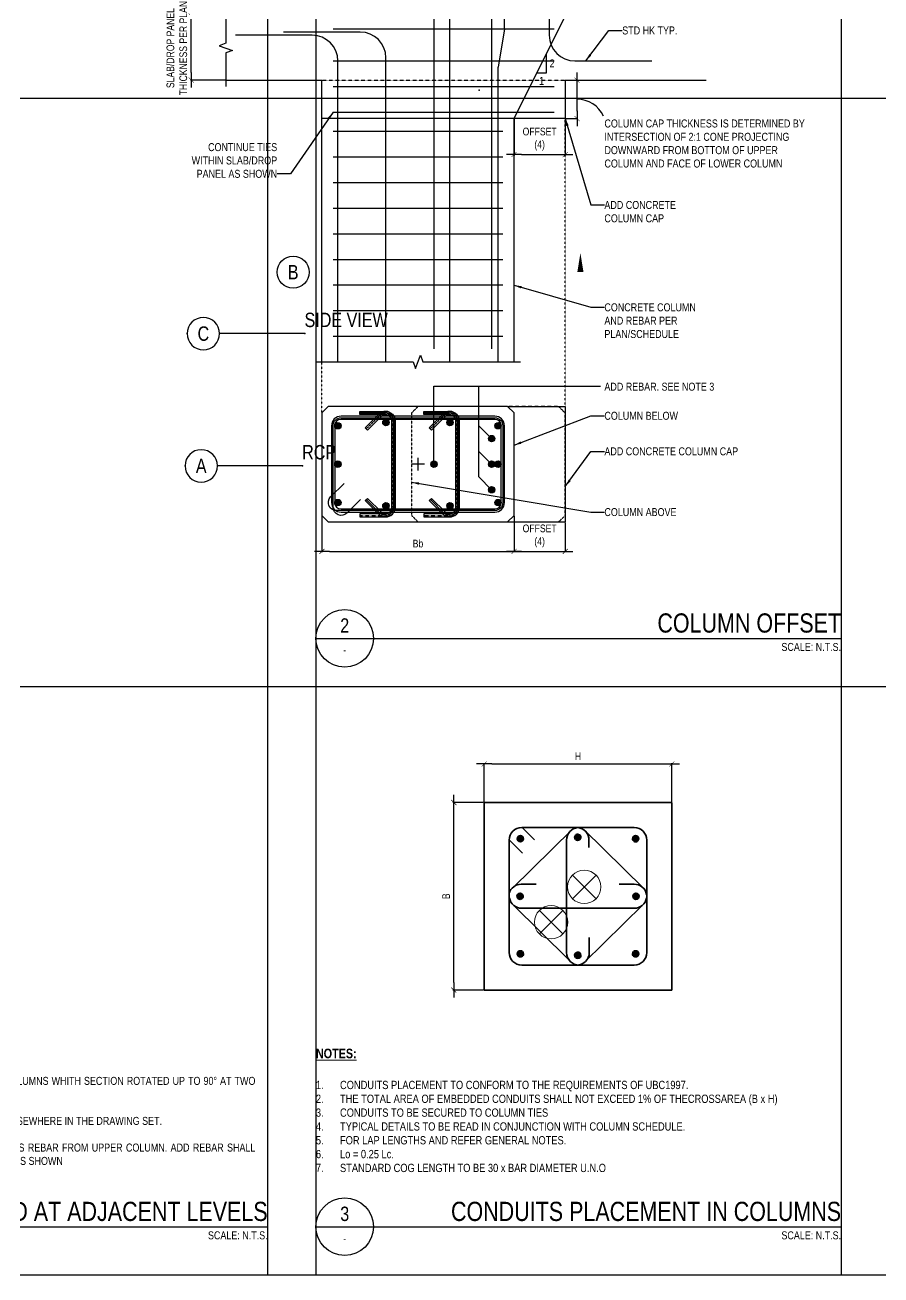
# Model space of a CAD drawing. Header units: millimetres. Extents: x 2250 to 89875, y -16050 to 57150.
# Drawn here: x 28858 to 55466, y -16050 to 22827 of the extents above; entities that cross this region are included whole.
import ezdxf
from ezdxf.enums import TextEntityAlignment as Align

# ---------------------------------------------------------------- set-up
doc = ezdxf.new("R2010")
doc.units = ezdxf.units.MM
doc.linetypes.add('DOT2', pattern=[0.125, 0, -0.125])
doc.linetypes.add('HIDDEN2', pattern=[0.1875, 0.125, -0.0625])
for name, color, linetype, lineweight in [('Detail Items', 7, 'Continuous', 9), ('G-ANNO-TTLB-MEDM', 33, 'Continuous', 20), ('Text Notes', 7, 'Continuous', 9), ('Thin Lines', 7, 'Continuous', 9)]:
    doc.layers.add(name, color=color, linetype=linetype, lineweight=lineweight)
doc.layers.add('Lines', color=7, linetype='Continuous', lineweight=9, true_color=0x00a600)
doc.layers.add('NPLT-JLA', color=193, linetype='Continuous', plot=False)
for name, color, linetype in [('S-D-MEDM2', 3, 'Continuous'), ('S-G-DIMS', 1, 'Continuous'), ('S-G-DOTS', 2, 'DOT2'), ('S-G-HDN2', 1, 'HIDDEN2'), ('S-G-LEDR', 2, 'Continuous'), ('S-G-MEDM', 3, 'Continuous'), ('S-G-REFR', 3, 'Continuous'), ('S-G-TEXT', 3, 'Continuous'), ('S-G-THIN', 1, 'Continuous'), ('S-G-TITL', 7, 'Continuous'), ('S-G-TITLREF', 4, 'Continuous'), ('S-P-C-RBAR-T', 6, 'Continuous')]:
    doc.layers.add(name, color=color, linetype=linetype)
doc.styles.add('ARIAL', font='arial.ttf', dxfattribs={"width": 0.8})
doc.styles.add('ISOCP2', font='isocp2__.ttf', dxfattribs={"width": 0.8, "height": 221.904762})
doc.styles.add('Verdana_B', font='verdanab.ttf', dxfattribs={"width": 0.8, "height": 125})
doc.dimstyles.new('ARIALDIMS', dxfattribs={"dimscale": 12, "dimtxt": 20, "dimasz": 19.5, "dimexe": 2.25, "dimexo": 1.75, "dimgap": 10, "dimtad": 1, "dimzin": 3, "dimdsep": 46, "dimtxsty": 'ARIAL', "dimblk1": 'nyatick', "dimblk2": 'nyatick', "dimsah": 1, "dimcen": 2.25, "dimclrd": 1, "dimclre": 1, "dimclrt": 2, "dimadec": 0, "dimazin": 0, "dimtfac": 1, "dimtmove": 0, "dimatfit": 3, "dimfxl": 1, "dimfrac": 2, "dimtolj": 1, "dimtzin": 0, "dimarcsym": 0})

# ---------------------------------------------------------------- blocks, each defined once
blk = doc.blocks.new('nyatick')
at = {"layer": 'S-G-DIMS'}
blk.add_line((-1.01, 0), (1, 0), dxfattribs=at)
at = {"layer": 'S-G-DIMS', "const_width": 0.08}
blk.add_lwpolyline([(0.34, 0.34), (-0.34, -0.34)], dxfattribs=at)
blk = doc.blocks.new('*D700')
at = {"layer": 'Defpoints', "color": 0, "transparency": 16777216}
for p in [(34025, 23104), (35100, 23104), (35100, 21113)]:
    blk.add_point(p, dxfattribs=at)
at = {"layer": 'S-G-DIMS', "color": 1, "lineweight": -2, "transparency": 16777216}
for p, q in [((35079, 23104), (33998, 23104)), ((34025, 21347), (34025, 22870)), ((35079, 21113), (33998, 21113))]:
    blk.add_line(p, q, dxfattribs=at)
at = {"layer": 'S-G-DIMS', "color": 1, "lineweight": -2, "transparency": 16777216, "xscale": 234, "yscale": 234, "zscale": 234}
for p, rotation in [((34025, 23104), 90), ((34025, 21113), 270)]:
    blk.add_blockref('nyatick', p, dxfattribs=dict(at, rotation=rotation))
at = {"layer": 'S-G-DIMS', "color": 2, "transparency": 16777216, "insert": (33578, 22108), "char_height": 240, "attachment_point": 5, "rotation": 90, "style": 'ARIAL'}
blk.add_mtext('\\A1;SLAB/DROP PANEL\\PTHICKNESS PER PLAN', dxfattribs=at)
blk = doc.blocks.new('*U657')
at = {"layer": 'NPLT-JLA'}
blk.add_point((0, 0), dxfattribs=at)
at = {"layer": 'S-G-REFR'}
blk.add_lwpolyline([(10, 0, 0, 0, 0), (179.4, 0, 3.84, 0, 0), (179.4, 12, 0, 0, 0)], format="xyseb", dxfattribs=at)
blk.add_circle((0, 0), 10, dxfattribs=at)
blk = doc.blocks.new('*D701')
at = {"layer": 'Defpoints', "color": 0, "transparency": 16777216}
for p in [(45652, 21113), (46017, 21113), (45652, 19918)]:
    blk.add_point(p, dxfattribs=at)
at = {"layer": 'S-G-DIMS', "color": 1, "lineweight": -2, "transparency": 16777216}
for p, q in [((45673, 21113), (46044, 21113)), ((46017, 20152), (46017, 20879)), ((45673, 19918), (46044, 19918))]:
    blk.add_line(p, q, dxfattribs=at)
at = {"layer": 'S-G-DIMS', "color": 1, "lineweight": -2, "transparency": 16777216, "xscale": 234, "yscale": 234, "zscale": 234}
for p, rotation in [((46017, 21113), 90), ((46017, 19918), 270)]:
    blk.add_blockref('nyatick', p, dxfattribs=dict(at, rotation=rotation))
blk = doc.blocks.new('*U658')
at = {"layer": 'NPLT-JLA'}
for p in [(0, 0), (1.527, 0)]:
    blk.add_point(p, dxfattribs=at)
at = {"layer": 'S-G-TITLREF'}
blk.add_line((0, 0), (1.105, 0), dxfattribs=at)
blk.add_circle((1.316, 0), 0.211, dxfattribs=at)
at = {"layer": 'S-G-TITLREF', "style": 'ARIAL', "width": 0.8, "flags": 8}
blk.add_attdef('TITLE1', (0.002, 0.085), '', height=0.188, dxfattribs=at)
blk.add_attdef('NO', text='', height=0.188, dxfattribs=at).set_placement((1.316, 0), align=Align.MIDDLE_CENTER)
blk = doc.blocks.new('*U659')
at = {"layer": 'NPLT-JLA'}
for p in [(0, 0), (1.529, 0)]:
    blk.add_point(p, dxfattribs=at)
at = {"layer": 'S-G-TITLREF'}
blk.add_line((0, 0), (1.108, 0), dxfattribs=at)
blk.add_circle((1.319, 0), 0.211, dxfattribs=at)
at = {"layer": 'S-G-TITLREF', "style": 'ARIAL', "width": 0.8, "flags": 8}
blk.add_attdef('TITLE1', (0.002, 0.085), '', height=0.188, dxfattribs=at)
blk.add_attdef('NO', text='', height=0.188, dxfattribs=at).set_placement((1.319, 0), align=Align.MIDDLE_CENTER)
blk = doc.blocks.new('*D691')
at = {"layer": 'Defpoints', "color": 0, "transparency": 16777216}
for p in [(38087, 7575), (44059, 7575), (44059, 6455)]:
    blk.add_point(p, dxfattribs=at)
at = {"layer": 'S-G-DIMS', "color": 1, "lineweight": -2, "transparency": 16777216}
for p, q in [((38087, 7554), (38087, 6428)), ((44059, 7554), (44059, 6428)), ((38321, 6455), (43825, 6455))]:
    blk.add_line(p, q, dxfattribs=at)
at = {"layer": 'S-G-DIMS', "color": 1, "lineweight": -2, "transparency": 16777216, "xscale": 234, "yscale": 234, "zscale": 234, "rotation": 180}
blk.add_blockref('nyatick', (38087, 6455), dxfattribs=at)
at = {"layer": 'S-G-DIMS', "color": 1, "lineweight": -2, "transparency": 16777216, "xscale": 234, "yscale": 234, "zscale": 234}
blk.add_blockref('nyatick', (44059, 6455), dxfattribs=at)
at = {"layer": 'S-G-DIMS', "color": 2, "transparency": 16777216, "insert": (41073, 6697), "char_height": 240, "width": 154.51, "attachment_point": 5, "style": 'ARIAL'}
blk.add_mtext('\\A1;Bb', dxfattribs=at)
blk = doc.blocks.new('*D692')
at = {"layer": 'Defpoints', "color": 0, "transparency": 16777216}
for p in [(44059, 7575), (45652, 7376), (45652, 6455)]:
    blk.add_point(p, dxfattribs=at)
at = {"layer": 'S-G-DIMS', "color": 1, "lineweight": -2, "transparency": 16777216}
for p, q in [((44059, 7554), (44059, 6428)), ((45652, 7355), (45652, 6428)), ((44293, 6455), (45418, 6455))]:
    blk.add_line(p, q, dxfattribs=at)
at = {"layer": 'S-G-DIMS', "color": 1, "lineweight": -2, "transparency": 16777216, "xscale": 234, "yscale": 234, "zscale": 234, "rotation": 180}
blk.add_blockref('nyatick', (44059, 6455), dxfattribs=at)
at = {"layer": 'S-G-DIMS', "color": 1, "lineweight": -2, "transparency": 16777216, "xscale": 234, "yscale": 234, "zscale": 234}
blk.add_blockref('nyatick', (45652, 6455), dxfattribs=at)
at = {"layer": 'S-G-DIMS', "color": 2, "transparency": 16777216, "insert": (44855, 6935), "char_height": 240, "width": 189.39, "attachment_point": 5, "style": 'ARIAL'}
blk.add_mtext('\\A1;OFFSET\\P(4)', dxfattribs=at)
blk = doc.blocks.new('*D694')
at = {"layer": 'Defpoints', "color": 0, "transparency": 16777216}
for p in [(44059, 19918), (45652, 19918), (45652, 18799)]:
    blk.add_point(p, dxfattribs=at)
at = {"layer": 'S-G-DIMS', "color": 1, "lineweight": -2, "transparency": 16777216}
for p, q in [((44059, 19897), (44059, 18772)), ((45652, 19897), (45652, 18772)), ((44293, 18799), (45418, 18799))]:
    blk.add_line(p, q, dxfattribs=at)
at = {"layer": 'S-G-DIMS', "color": 1, "lineweight": -2, "transparency": 16777216, "xscale": 234, "yscale": 234, "zscale": 234, "rotation": 180}
blk.add_blockref('nyatick', (44059, 18799), dxfattribs=at)
at = {"layer": 'S-G-DIMS', "color": 1, "lineweight": -2, "transparency": 16777216, "xscale": 234, "yscale": 234, "zscale": 234}
blk.add_blockref('nyatick', (45652, 18799), dxfattribs=at)
at = {"layer": 'S-G-DIMS', "color": 2, "transparency": 16777216, "insert": (44855, 19278), "char_height": 240, "width": 189.39, "attachment_point": 5, "style": 'ARIAL'}
blk.add_mtext('\\A1;OFFSET\\P(4)', dxfattribs=at)
blk = doc.blocks.new('*D695')
at = {"layer": 'Defpoints', "color": 0, "transparency": 16777216}
for p in [(48964, -156), (43131, -1355), (48964, -1355)]:
    blk.add_point(p, dxfattribs=at)
at = {"layer": 'G-ANNO-TTLB-MEDM', "color": 1, "lineweight": -2, "transparency": 16777216}
for p, q in [((43131, -1334), (43131, -129)), ((43365, -156), (48730, -156)), ((48964, -1334), (48964, -129))]:
    blk.add_line(p, q, dxfattribs=at)
at = {"layer": 'G-ANNO-TTLB-MEDM', "color": 1, "lineweight": -2, "transparency": 16777216, "xscale": 234, "yscale": 234, "zscale": 234, "rotation": 180}
blk.add_blockref('nyatick', (43131, -156), dxfattribs=at)
at = {"layer": 'G-ANNO-TTLB-MEDM', "color": 1, "lineweight": -2, "transparency": 16777216, "xscale": 234, "yscale": 234, "zscale": 234}
blk.add_blockref('nyatick', (48964, -156), dxfattribs=at)
at = {"layer": 'G-ANNO-TTLB-MEDM', "color": 2, "transparency": 16777216, "insert": (46047, 84), "char_height": 240, "width": 11.51, "attachment_point": 5, "style": 'ARIAL'}
blk.add_mtext('\\A1;H', dxfattribs=at)
blk = doc.blocks.new('*D696')
at = {"layer": 'Defpoints', "color": 0, "transparency": 16777216}
for p in [(42187, -1355), (43131, -1355), (43131, -7188)]:
    blk.add_point(p, dxfattribs=at)
at = {"layer": 'G-ANNO-TTLB-MEDM', "color": 1, "lineweight": -2, "transparency": 16777216}
for p, q in [((43110, -1355), (42160, -1355)), ((42187, -6954), (42187, -1589)), ((43110, -7188), (42160, -7188))]:
    blk.add_line(p, q, dxfattribs=at)
at = {"layer": 'G-ANNO-TTLB-MEDM', "color": 1, "lineweight": -2, "transparency": 16777216, "xscale": 234, "yscale": 234, "zscale": 234}
for p, rotation in [((42187, -1355), 90), ((42187, -7188), 270)]:
    blk.add_blockref('nyatick', p, dxfattribs=dict(at, rotation=rotation))
at = {"layer": 'G-ANNO-TTLB-MEDM', "color": 2, "transparency": 16777216, "insert": (41947, -4271), "char_height": 240, "width": 10.57, "attachment_point": 5, "rotation": 90, "style": 'ARIAL'}
blk.add_mtext('\\A1;B', dxfattribs=at)

msp = doc.modelspace()

# ---------------------------------------------------------------- hatches: boundary and pattern name
at = {"layer": 'Detail Items'}
for points in [[(44256.448, -2567.055), (44279.132, -2564.068), (44300.271, -2555.312), (44318.423, -2541.384), (44332.352, -2523.231), (44341.108, -2502.093), (44344.094, -2479.408), (44341.108, -2456.724), (44332.352, -2435.585), (44318.423, -2417.433), (44300.271, -2403.504), (44279.132, -2394.748), (44256.448, -2391.762), (44233.763, -2394.748), (44212.624, -2403.504), (44194.472, -2417.433), (44180.543, -2435.585), (44171.788, -2456.724), (44168.801, -2479.408), (44171.788, -2502.093), (44180.543, -2523.231), (44194.472, -2541.384), (44212.624, -2555.312), (44233.763, -2564.068)], [(46039.886, -2524.635), (46062.57, -2521.649), (46083.709, -2512.893), (46101.861, -2498.964), (46115.79, -2480.812), (46124.546, -2459.673), (46127.532, -2436.989), (46124.546, -2414.304), (46115.79, -2393.165), (46101.861, -2375.013), (46083.709, -2361.084), (46062.57, -2352.329), (46039.886, -2349.342), (46017.201, -2352.329), (45996.062, -2361.084), (45977.91, -2375.013), (45963.982, -2393.165), (45955.226, -2414.304), (45952.239, -2436.989), (45955.226, -2459.673), (45963.982, -2480.812), (45977.91, -2498.964), (45996.062, -2512.893), (46017.201, -2521.649)], [(47838.322, -2567.055), (47861.006, -2564.068), (47882.145, -2555.312), (47900.297, -2541.384), (47914.226, -2523.231), (47922.982, -2502.093), (47925.968, -2479.408), (47922.982, -2456.724), (47914.226, -2435.585), (47900.297, -2417.433), (47882.145, -2403.504), (47861.006, -2394.748), (47838.322, -2391.762), (47815.637, -2394.748), (47794.498, -2403.504), (47776.346, -2417.433), (47762.417, -2435.585), (47753.662, -2456.724), (47750.675, -2479.408), (47753.662, -2502.093), (47762.417, -2523.231), (47776.346, -2541.384), (47794.498, -2555.312), (47815.637, -2564.068)], [(44246.451, -4357.992), (44269.136, -4355.005), (44290.274, -4346.249), (44308.426, -4332.321), (44322.355, -4314.168), (44331.111, -4293.03), (44334.098, -4270.345), (44331.111, -4247.661), (44322.355, -4226.522), (44308.426, -4208.37), (44290.274, -4194.441), (44269.136, -4185.685), (44246.451, -4182.699), (44223.766, -4185.685), (44202.628, -4194.441), (44184.476, -4208.37), (44170.547, -4226.522), (44161.791, -4247.661), (44158.804, -4270.345), (44161.791, -4293.03), (44170.547, -4314.168), (44184.476, -4332.321), (44202.628, -4346.249), (44223.766, -4355.005)], [(47848.318, -4357.992), (47871.003, -4355.005), (47892.142, -4346.249), (47910.294, -4332.321), (47924.222, -4314.168), (47932.978, -4293.03), (47935.965, -4270.345), (47932.978, -4247.661), (47924.222, -4226.522), (47910.294, -4208.37), (47892.142, -4194.441), (47871.003, -4185.685), (47848.318, -4182.699), (47825.634, -4185.685), (47804.495, -4194.441), (47786.343, -4208.37), (47772.414, -4226.522), (47763.658, -4247.661), (47760.672, -4270.345), (47763.658, -4293.03), (47772.414, -4314.168), (47786.343, -4332.321), (47804.495, -4346.249), (47825.634, -4355.005)], [(44256.448, -6148.929), (44279.132, -6145.942), (44300.271, -6137.186), (44318.423, -6123.258), (44332.352, -6105.105), (44341.108, -6083.967), (44344.094, -6061.282), (44341.108, -6038.598), (44332.352, -6017.459), (44318.423, -5999.307), (44300.271, -5985.378), (44279.132, -5976.622), (44256.448, -5973.636), (44233.763, -5976.622), (44212.624, -5985.378), (44194.472, -5999.307), (44180.543, -6017.459), (44171.788, -6038.598), (44168.801, -6061.282), (44171.788, -6083.967), (44180.543, -6105.105), (44194.472, -6123.258), (44212.624, -6137.186), (44233.763, -6145.942)], [(46039.886, -6191.26), (46062.57, -6188.273), (46083.709, -6179.517), (46101.861, -6165.589), (46115.79, -6147.436), (46124.546, -6126.298), (46127.532, -6103.613), (46124.546, -6080.929), (46115.79, -6059.79), (46101.861, -6041.638), (46083.709, -6027.709), (46062.57, -6018.953), (46039.886, -6015.967), (46017.201, -6018.953), (45996.062, -6027.709), (45977.91, -6041.638), (45963.982, -6059.79), (45955.226, -6080.929), (45952.239, -6103.613), (45955.226, -6126.298), (45963.982, -6147.436), (45977.91, -6165.589), (45996.062, -6179.517), (46017.201, -6188.273)], [(47838.322, -6148.929), (47861.006, -6145.942), (47882.145, -6137.186), (47900.297, -6123.258), (47914.226, -6105.105), (47922.982, -6083.967), (47925.968, -6061.282), (47922.982, -6038.598), (47914.226, -6017.459), (47900.297, -5999.307), (47882.145, -5985.378), (47861.006, -5976.622), (47838.322, -5973.636), (47815.637, -5976.622), (47794.498, -5985.378), (47776.346, -5999.307), (47762.417, -6017.459), (47753.662, -6038.598), (47750.675, -6061.282), (47753.662, -6083.967), (47762.417, -6105.105), (47776.346, -6123.258), (47794.498, -6137.186), (47815.637, -6145.942)]]:
    msp.add_hatch(color=3, dxfattribs=at).paths.add_polyline_path(points)
at = {"layer": 'S-G-THIN'}
h = msp.add_hatch(color=256, dxfattribs=at)
h.dxf.hatch_style = 1
edge = h.paths.add_edge_path()
edge.add_arc((40077.377, 10461.848), 99.543, 0, 360)
h = msp.add_hatch(color=256, dxfattribs=at)
h.dxf.hatch_style = 1
edge = h.paths.add_edge_path()
edge.add_arc((42068.231, 10461.848), 99.543, 0, 360)
h = msp.add_hatch(color=256, dxfattribs=at)
h.dxf.hatch_style = 1
edge = h.paths.add_edge_path()
edge.add_arc((38584.237, 10362.306), 99.543, 0, 360)
h = msp.add_hatch(color=256, dxfattribs=at)
h.dxf.hatch_style = 1
edge = h.paths.add_edge_path()
edge.add_arc((43561.371, 10362.306), 99.543, 0, 360)
h = msp.add_hatch(color=256, dxfattribs=at)
h.dxf.hatch_style = 1
edge = h.paths.add_edge_path()
edge.add_arc((43362.286, 9964.135), 99.543, 0, 360, ccw=False)
h = msp.add_hatch(color=256, dxfattribs=at)
h.dxf.hatch_style = 1
edge = h.paths.add_edge_path()
edge.add_arc((38584.237, 9167.794), 99.543, 0, 360)
h = msp.add_hatch(color=256, dxfattribs=at)
h.dxf.hatch_style = 1
edge = h.paths.add_edge_path()
edge.add_arc((41570.517, 9167.794), 99.543, 0, 360)
h = msp.add_hatch(color=256, dxfattribs=at)
h.dxf.hatch_style = 1
edge = h.paths.add_edge_path()
edge.add_arc((43362.286, 9167.794), 99.543, 0, 360)
h = msp.add_hatch(color=256, dxfattribs=at)
h.dxf.hatch_style = 1
edge = h.paths.add_edge_path()
edge.add_arc((43561.371, 9167.794), 99.543, 0, 360)
h = msp.add_hatch(color=256, dxfattribs=at)
h.dxf.hatch_style = 1
edge = h.paths.add_edge_path()
edge.add_arc((43362.286, 8371.452), 99.543, 0, 360)
h = msp.add_hatch(color=256, dxfattribs=at)
h.dxf.hatch_style = 1
edge = h.paths.add_edge_path()
edge.add_arc((38584.237, 7973.281), 99.543, 0, 360)
h = msp.add_hatch(color=256, dxfattribs=at)
h.dxf.hatch_style = 1
edge = h.paths.add_edge_path()
edge.add_arc((40077.377, 7873.739), 99.543, 0, 360)
h = msp.add_hatch(color=256, dxfattribs=at)
h.dxf.hatch_style = 1
edge = h.paths.add_edge_path()
edge.add_arc((42068.231, 7873.739), 99.543, 0, 360)
h = msp.add_hatch(color=256, dxfattribs=at)
h.dxf.hatch_style = 1
edge = h.paths.add_edge_path()
edge.add_arc((43561.371, 7973.281), 99.543, 0, 360)

# ---------------------------------------------------------------- linework, layer by layer
at = {"layer": 'Lines', "color": 3, "lineweight": 35}
for p, q in [((48963.507, -1354.982), (43130.96, -1354.982)), ((43130.96, -1354.982), (43130.96, -7187.529)), ((48963.507, -7187.529), (48963.507, -1354.982)), ((45863.257, -2199.277), (44002.768, -4030.925)), ((44297.469, -2132.655), (47797.083, -2132.655)), ((44315.896, -2132.655), (44695.765, -2512.525)), ((46231.21, -2199.277), (48091.699, -4030.925)), ((43908.633, -6021.02), (43908.633, -2521.59)), ((44326.183, -2931.842), (43908.698, -2514.357)), ((45692.071, -2521.371), (45692.071, -6021.118)), ((46387.398, -2521.393), (46387.398, -2749.899)), ((48185.834, -2521.422), (48185.834, -6021.118)), ((44751.214, -3895.752), (44282.472, -3895.752)), ((47328.255, -3895.752), (47797.067, -3895.752)), ((45761.936, -6243.395), (44016.954, -4525.464)), ((44297.518, -4645.032), (47796.998, -4645.032)), ((46242.061, -6332.463), (48077.51, -4525.467)), ((46398.095, -5552.037), (46398.095, -6020.95)), ((47796.998, -6409.856), (44297.624, -6409.856)), ((43130.96, -7187.529), (48963.507, -7187.529))]:
    msp.add_line(p, q, dxfattribs=at)
at = {"layer": 'Lines', "color": 3}
for p, q in [((46608.529, -4345.438), (45875.332, -3612.24)), ((45875.332, -4345.438), (46608.529, -3612.241)), ((44845.805, -5443.974), (45579.002, -4710.777)), ((45579.002, -5443.975), (44845.805, -4710.777))]:
    msp.add_line(p, q, dxfattribs=at)
for centre in [(46241.931, -3978.839), (45212.403, -5077.376)]:
    msp.add_circle(centre, 518.449, dxfattribs=at)
at = {"layer": 'Lines', "color": 3, "lineweight": 35}
for centre, radius, start, end in [((44297.469, -2521.492), 388.836, 90, 180.014447), ((46080.908, -2521.492), 388.836, 96.0783107, 179.9823061), ((45998.562, -2521.492), 388.836, 0.014447, 83.9217065), ((47796.998, -2521.492), 388.836, 0.0102156, 89.9874886), ((44256.296, -2480.319), 97.209, 0.0000009, 180.0000009), ((44256.296, -2480.319), 97.209, 180.0000009, 0.0000009), ((46039.735, -2437.899), 97.209, 178.1608798, 358.1608798), ((46039.735, -2437.899), 97.209, 358.1608798, 178.1608798), ((47838.17, -2480.319), 97.209, 359.9999991, 179.9999991), ((47838.17, -2480.319), 97.209, 179.9999991, 359.9999991), ((44282.472, -4284.588), 388.836, 90.0000014, 164.0348088), ((44246.3, -4271.256), 97.209, 359.9999991, 179.9999991), ((44246.3, -4271.256), 97.209, 179.9999991, 359.9999991), ((47848.167, -4271.256), 97.209, 0, 180), ((47848.167, -4271.256), 97.209, 180, 0), ((47796.998, -4284.588), 388.836, 10.7427936, 89.9897844), ((44297.469, -4256.196), 388.836, 190.742784, 270.0072235), ((47796.998, -4256.196), 388.836, 270.0000027, 349.2572044), ((44297.469, -6021.02), 388.836, 180, 270.0228427), ((44256.296, -6062.193), 97.209, 359.9999991, 179.9999991), ((44256.296, -6062.193), 97.209, 179.9999991, 359.9999991), ((46080.908, -6021.02), 388.836, 180.014447, 269.9838478), ((46039.735, -6104.524), 97.209, 1.8391212, 181.8391212), ((46039.735, -6104.524), 97.209, 181.8391212, 1.8391212), ((46009.258, -6021.02), 388.836, 270.0191116, 0.0102156), ((47838.17, -6062.193), 97.209, 359.9999991, 179.9999991), ((47838.17, -6062.193), 97.209, 179.9999991, 359.9999991), ((47796.998, -6021.02), 388.836, 270, 359.985553)]:
    msp.add_arc(centre, radius, start, end, dxfattribs=at)
at = {"layer": 'NPLT-JLA'}
for p, q in [((36400, 57150), (36400, -16050)), ((36400, 57150), (36400, 2250)), ((36400, 57150), (36400, 2250)), ((36400, 57150), (36400, 2250)), ((36400, 57150), (36400, 2250)), ((37900, 57150), (37900, -16050)), ((37900, 57150), (37900, 2250)), ((37900, 57150), (37900, 2250)), ((37900, 57150), (37900, 2250)), ((37900, 57150), (37900, 2250)), ((54225, 57150), (54225, -16050)), ((54225, 57150), (54225, 2250)), ((54225, 57150), (54225, 2250)), ((54225, 57150), (54225, 2250)), ((54225, 57150), (54225, 2250)), ((2250, 20550), (89875, 20550)), ((2250, 20550), (72050, 20550)), ((2250, 20550), (72050, 20550)), ((2250, 20550), (72050, 20550)), ((2250, 20550), (72050, 20550)), ((41072.804, 9366.879), (41072.804, 8968.708)), ((41271.889, 9167.794), (40873.719, 9167.794)), ((2250, 2250), (89875, 2250)), ((2250, 2250), (72050, 2250)), ((2250, 2250), (72050, 2250)), ((2250, 2250), (72050, 2250)), ((20075, 2250), (89875, 2250)), ((2250, -16050), (89875, -16050)), ((2250, -16050), (72050, -16050)), ((20075, -16050), (89875, -16050))]:
    msp.add_line(p, q, dxfattribs=at)
for points in [[(43760.456, 7973.281), (43760.456, 10362.306, 0.414213562), (43461.828, 10660.934), (38683.78, 10660.934, 0.414213562), (38385.152, 10362.306), (38385.152, 7973.281, 0.414213562), (38683.78, 7674.653), (43461.828, 7674.653, 0.414213562)], [(43660.914, 7973.281), (43660.914, 10362.306, 0.414213562), (43461.828, 10561.391), (38683.78, 10561.391, 0.414213562), (38484.694, 10362.306), (38484.694, 7973.281, 0.414213562), (38683.78, 7774.196), (43461.828, 7774.196, 0.414213562)], [(40064.934, 10710.705), (39268.593, 10710.705), (39268.593, 10810.248), (40064.934, 10810.248, -0.414213562), (40363.562, 10511.62), (40363.562, 7823.967, -0.668178638), (39853.772, 7612.805), (39431.449, 8035.129), (39501.836, 8105.517), (39924.16, 7683.193, 0.668178638), (40264.02, 7823.967), (40264.02, 10511.62, 0.414213562)], [(40064.934, 7624.882), (39268.593, 7624.882), (39268.593, 7525.339), (40064.934, 7525.339, 0.414213562), (40363.562, 7823.967), (40363.562, 10511.62, 0.668178638), (39853.772, 10722.782), (39431.449, 10300.458), (39501.836, 10230.071), (39924.16, 10652.394, -0.668178638), (40264.02, 10511.62), (40264.02, 7823.967, -0.414213562)], [(42055.788, 10710.705), (41259.447, 10710.705), (41259.447, 10810.248), (42055.788, 10810.248, -0.414213562), (42354.416, 10511.62), (42354.416, 7823.967, -0.668178638), (41844.626, 7612.805), (41422.302, 8035.129), (41492.69, 8105.517), (41915.013, 7683.193, 0.668178638), (42254.873, 7823.967), (42254.873, 10511.62, 0.414213562)], [(42055.788, 7624.882), (41259.447, 7624.882), (41259.447, 7525.339), (42055.788, 7525.339, 0.414213562), (42354.416, 7823.967), (42354.416, 10511.62, 0.668178638), (41844.626, 10722.782), (41422.302, 10300.458), (41492.69, 10230.071), (41915.013, 10652.394, -0.668178638), (42254.873, 10511.62), (42254.873, 7823.967, -0.414213562)]]:
    msp.add_lwpolyline(points, format="xyb", close=True, dxfattribs=at)
msp.add_point((42974.02, 20798.577), dxfattribs=at)
at = {"layer": 'S-D-MEDM2'}
for p, q in [((35100.243, 21112.916), (38086.524, 21112.916)), ((38086.524, 12353.159), (38086.524, 21112.916)), ((45651.767, 21112.916), (50031.645, 21112.916)), ((45651.767, 21112.916), (45651.767, 19918.403)), ((45651.767, 19918.403), (38086.524, 19918.403)), ((44059.085, 12353.159), (44059.085, 19918.403)), ((43859.999, 10959.562), (45651.767, 10959.562)), ((45651.767, 10959.562), (45651.767, 7376.025)), ((43859.999, 7376.025), (45651.767, 7376.025))]:
    msp.add_line(p, q, dxfattribs=at)
msp.add_lwpolyline([(44059.085, 7575.111), (44059.085, 10760.476), (43859.999, 10959.562), (38285.609, 10959.562), (38086.524, 10760.476), (38086.524, 7575.111), (38285.609, 7376.025), (43859.999, 7376.025)], close=True, dxfattribs=at)
at = {"layer": 'S-G-DIMS'}
for p, q in [((44059.085, 19918.403), (45651.767, 23103.769)), ((41570.517, 9267.336), (41570.517, 11597.7)), ((41570.517, 11597.7), (46748.692, 11597.7)), ((42964.115, 8769.623), (42964.115, 11597.7)), ((42964.115, 10362.306), (43362.286, 9964.135)), ((42964.115, 9565.964), (43362.286, 9167.794)), ((42964.115, 8769.623), (43362.286, 8371.452))]:
    msp.add_line(p, q, dxfattribs=at)
at = {"layer": 'S-G-DIMS', "linetype": 'Continuous'}
for points in [[(35100.243, 23302.854), (35100.243, 22257.656), (34895.125, 22182.999), (35305.362, 22033.685), (35100.243, 21959.028), (35100.243, 20913.83)], [(37887.438, 12353.159), (40923.49, 12353.159), (40998.147, 12148.041), (41147.461, 12558.278), (41222.118, 12353.159), (44258.17, 12353.159)]]:
    msp.add_lwpolyline(points, dxfattribs=at)
at = {"layer": 'S-G-DIMS'}
msp.add_arc((46032.423, 19640.388), 875.411, 23.3964594, 91.023186, dxfattribs=at)
at = {"layer": 'S-G-DOTS'}
for p, q in [((45651.767, 10959.562), (45651.767, 19918.403)), ((38086.524, 10760.476), (38086.524, 12353.159))]:
    msp.add_line(p, q, dxfattribs=at)
at = {"layer": 'S-G-HDN2'}
msp.add_line((38086.524, 21112.916), (45651.767, 21112.916), dxfattribs=at)
msp.add_lwpolyline([(45651.767, 7575.111), (45651.767, 10760.476), (45452.682, 10959.562), (41072.804, 10959.562), (40873.719, 10760.476), (40873.719, 7575.111), (41072.804, 7376.025), (45452.682, 7376.025)], close=True, dxfattribs=at)
at = {"layer": 'S-G-THIN'}
for p, q in [((45066.406, 21335.79), (45066.406, 21933.046)), ((44767.778, 21335.79), (45066.406, 21335.79))]:
    msp.add_line(p, q, dxfattribs=at)
for centre in [(40077.377, 10461.848), (42068.231, 10461.848), (38584.237, 10362.306), (43561.371, 10362.306), (43362.286, 9964.135), (38584.237, 9167.794), (41570.517, 9167.794), (43362.286, 9167.794), (43561.371, 9167.794), (43362.286, 8371.452), (38584.237, 7973.281), (40077.377, 7873.739), (42068.231, 7873.739), (43561.371, 7973.281)]:
    msp.add_circle(centre, 99.543, dxfattribs=at)
at = {"layer": 'S-G-TITLREF'}
for p, q in [((37900, 3750), (54225, 3750)), ((2250, -14550), (36400, -14550)), ((37900, -14550), (54225, -14550))]:
    msp.add_line(p, q, dxfattribs=at)
for centre in [(38795.884, 3750), (38795.884, -14550)]:
    msp.add_circle(centre, 895.884, dxfattribs=at)
at = {"layer": 'S-P-C-RBAR-T'}
for p, q in [((41570.517, 31067.184), (41570.517, 12751.33)), ((42068.231, 12353.159), (42068.231, 31067.184)), ((43362.286, 31067.184), (43362.286, 12751.33)), ((43760.456, 22705.598), (43760.456, 31067.184)), ((38434.923, 22705.598), (45303.368, 22705.598)), ((43760.456, 22705.598), (43561.371, 21511.086)), ((38434.923, 21710.172), (45303.368, 21710.172)), ((43561.371, 12353.159), (43561.371, 21511.086)), ((38434.923, 20913.83), (45303.368, 20913.83)), ((38434.923, 20117.489), (45303.368, 20117.489)), ((38434.923, 19520.233), (43710.685, 19520.233)), ((38434.923, 18723.891), (43710.685, 18723.891)), ((38434.923, 17927.55), (43710.685, 17927.55)), ((38434.923, 17131.208), (43710.685, 17131.208)), ((38434.923, 16334.867), (43710.685, 16334.867)), ((38434.923, 15538.525), (43710.685, 15538.525)), ((38434.923, 14742.184), (43710.685, 14742.184)), ((38434.923, 13945.842), (43710.685, 13945.842)), ((38434.923, 13149.501), (43710.685, 13149.501))]:
    msp.add_line(p, q, dxfattribs=at)
for points in [[(45154.054, 31067.184), (45154.054, 22506.513, 0.414213562), (45950.395, 21710.172), (48339.42, 21710.172)], [(40077.377, 12353.159), (40077.377, 21809.714, 0.414213562), (39281.036, 22606.056), (36892.011, 22606.056)], [(38584.237, 12353.159), (38584.237, 21710.172, 0.414213562), (37787.895, 22506.513), (35398.871, 22506.513)], [(39282.072, 8070.323), (38859.748, 7647.999, -0.668178638), (38434.923, 7823.967), (38434.923, 10362.306, -0.414213562), (38683.78, 10611.162), (43461.828, 10611.162, -0.414213562), (43710.685, 10362.306), (43710.685, 7973.281, -0.414213562), (43461.828, 7724.425), (38534.466, 7724.425, -0.668178638), (38358.497, 8149.25), (38780.821, 8571.573)], [(39268.593, 10760.476), (40064.934, 10760.476, -0.414213562), (40313.791, 10511.62), (40313.791, 7823.967, -0.668178638), (39888.966, 7647.999), (39466.642, 8070.323)], [(41259.447, 10760.476), (42055.788, 10760.476, -0.414213562), (42304.645, 10511.62), (42304.645, 7823.967, -0.668178638), (41879.82, 7647.999), (41457.496, 8070.323)]]:
    msp.add_lwpolyline(points, format="xyb", dxfattribs=at)
at = {"layer": 'S-P-C-RBAR-T', "linetype": 'HIDDEN2'}
for points in [[(39268.593, 7575.111), (40064.934, 7575.111, 0.414213562), (40313.791, 7823.967), (40313.791, 10511.62, 0.668178638), (39888.966, 10687.588), (39466.642, 10265.264)], [(41259.447, 7575.111), (42055.788, 7575.111, 0.414213562), (42304.645, 7823.967), (42304.645, 10511.62, 0.668178638), (41879.82, 10687.588), (41457.496, 10265.264)]]:
    msp.add_lwpolyline(points, format="xyb", dxfattribs=at)
at = {"layer": 'Thin Lines', "color": 3}
for centre, start, end in [((44256.448, -2479.408), 0, 180), ((44256.448, -2479.408), 180, 0), ((46039.886, -2436.989), 0, 180), ((46039.886, -2436.989), 180, 0), ((47838.322, -2479.408), 0, 180), ((47838.322, -2479.408), 180, 0), ((44246.451, -4270.345), 0, 180), ((44246.451, -4270.345), 180, 0), ((47848.318, -4270.345), 0, 180), ((47848.318, -4270.345), 180, 0), ((44256.448, -6061.282), 0, 180), ((44256.448, -6061.282), 180, 0), ((46039.886, -6103.613), 0, 180), ((46039.886, -6103.613), 180, 0), ((47838.322, -6061.282), 0, 180), ((47838.322, -6061.282), 180, 0)]:
    msp.add_arc(centre, 87.647, start, end, dxfattribs=at)

# ---------------------------------------------------------------- block references
at = {"layer": 'S-G-MEDM', "color": 0, "xscale": 49.77134146341464, "yscale": 49.77134146341464, "zscale": 49.77134146341464}
msp.add_blockref('*U657', (37193.356, 15140.355), dxfattribs=at)
at = {"layer": 'S-G-TITLREF'}
ref = msp.add_blockref('*U659', (37552.774, 13229.164), dxfattribs=dict(at, xscale=-2389.024390243902, yscale=2389.024390243902, zscale=2389.024390243902))
ref.add_attrib('NO', 'C', dxfattribs={"height": 447.942, "style": 'ARIAL', "width": 0.8}).set_placement((34402.697, 13229.164), align=Align.MIDDLE_CENTER)
ref.add_attrib('TITLE1', 'SIDE VIEW', (37546.904, 13431.494), dxfattribs={"height": 447.9421, "style": 'ARIAL', "width": 0.8})
ref = msp.add_blockref('*U658', (37479.356, 9114.152), dxfattribs=dict(at, xscale=-2389.024390243902, yscale=2389.024390243902, zscale=2389.024390243902))
ref.add_attrib('NO', 'A', dxfattribs={"height": 447.942, "style": 'ARIAL', "width": 0.8}).set_placement((34335.149, 9114.152), align=Align.MIDDLE_CENTER)
ref.add_attrib('TITLE1', 'RCP', (37473.485, 9316.481), dxfattribs={"height": 447.9421, "style": 'ARIAL', "width": 0.8})

# ---------------------------------------------------------------- texts
at = {"layer": 'S-G-DIMS', "color": 3, "char_height": 248.85672, "style": 'ARIAL'}
for s, insert, width, attachment_point in [('CONTINUE TIES WITHIN SLAB/DROP PANEL AS SHOWN', (36696.039, 18071.47), 2776.63115, 9), ('ADD CONCRETE COLUMN CAP', (46868.144, 17354.203), 3045.46008, 1), ('CONCRETE COLUMN AND REBAR PER PLAN/SCHEDULE', (46868.144, 14170.699), 3163.50186, 1), ('COLUMN BELOW', (46868.144, 10798.001), 3282.95308, 1), ('COLUMN ABOVE', (46868.144, 7802.833), 3282.95308, 1)]:
    msp.add_mtext(s, dxfattribs=dict(at, insert=insert, width=width, attachment_point=attachment_point))
at = {"layer": 'S-G-LEDR', "color": 3, "style": 'ARIAL'}
for s, insert, char_height, width, attachment_point in [('STD HK TYP.', (47422.821, 22782.233), 248.85672, 2490.56912, 1), ('2', (45242.536, 21634.418), 248.857, 344.66359, 5), ('1', (44917.092, 21089.079), 248.857, 344.66359, 5), ('COLUMN CAP THICKNESS IS DETERMINED BY INTERSECTION OF 2:1 CONE PROJECTING DOWNWARD FROM BOTTOM OF UPPER COLUMN AND FACE OF LOWER COLUMN', (46869.944, 19888.843), 248.856715, 6299.25282, 1), ('ADD REBAR. SEE NOTE 3', (46868.144, 11702.842), 248.85672, 4192.77809, 1), ('\\A1;\\pxqj;{\\H1.2x;NOTES:\\P\\P\\pi-2,l2;}1.^ITHIS DETAIL ADDRESSES ARRANGEMENT OF REBAR OF COLUMNS WHITH SECTION ROTATED UP TO 90%%D AT TWO CONSECUTIVE STORIES.^J\\P2.^IREBAR OF COLUMNS ARE PER PLAN/COLUMN SCHEDULE/ELSEWHERE IN THE DRAWING SET.^J\\P3.^IADD REBAR THAT MATCH NO. AND SIZE OF DISCONTINUOUS REBAR FROM UPPER COLUMN. ADD REBAR SHALL EXTEND CONTINUOUSLY INTO UPPER AND LOWER COLUMN CORE AS SHOWN', (19326.765, -8892.068), 248.856715, 16642.75049, 1)]:
    msp.add_mtext(s, dxfattribs=dict(at, insert=insert, char_height=char_height, width=width, attachment_point=attachment_point))
at = {"layer": 'S-G-TEXT', "style": 'ARIAL', "width": 0.8}
msp.add_text('B', height=447.942, dxfattribs=at).set_placement((37193.356, 15140.355), align=Align.MIDDLE)
at = {"layer": 'S-G-TEXT', "color": 7, "char_height": 248.85672, "width": 1863.91779, "attachment_point": 3, "style": 'ARIAL'}
for insert in [(54225, 3608.08), (36400, -14691.92), (54225, -14691.92)]:
    msp.add_mtext('\\W0.8000;SCALE: N.T.S.', dxfattribs=dict(at, insert=insert))
at = {"layer": 'S-G-THIN', "color": 3, "insert": (46868.144, 9691.932), "char_height": 248.85672, "width": 4471.60487, "attachment_point": 1, "style": 'ARIAL'}
msp.add_mtext('ADD CONCRETE COLUMN CAP', dxfattribs=at)
at = {"layer": 'S-G-TITL', "char_height": 597.2561, "width": 19664.31394, "attachment_point": 3, "style": 'ARIAL'}
for s, insert in [('COLUMN OFFSET', (54225, 4527.396)), ('COLUMN ROTATED AT ADJACENT LEVELS', (36400, -13772.604)), ('CONDUITS PLACEMENT IN COLUMNS', (54225, -13772.604))]:
    msp.add_mtext(s, dxfattribs=dict(at, insert=insert))
at = {"layer": 'S-G-TITLREF', "style": 'ARIAL', "width": 0.8}
for s, height, p in [('2', 447.942, (38795.884, 4153.472)), ('-', 248.857, (38795.884, 3387.733)), ('3', 447.942, (38795.884, -14146.528)), ('-', 248.857, (38795.884, -14912.267))]:
    msp.add_text(s, height=height, dxfattribs=at).set_placement(p, align=Align.MIDDLE)
at = {"layer": 'Text Notes', "color": 3, "attachment_point": 1}
for s, insert, char_height, width, style in [('{\\fArial|b1|i0|c0|p34;\\H1.2x;\\LNOTES:\\l^J\\P\\pxi-3,l3,t3;\\fArial|b0|i0|c0|p34;\\H0.86x;1.^ICONDUITS PLACEMENT TO CONFORM TO THE REQUIREMENTS OF UBC1997.\\P2.^ITHE TOTAL AREA OF EMBEDDED CONDUITS SHALL NOT EXCEED 1% OF THECROSSAREA (B x H)\\P3.^ICONDUITS TO BE SECURED TO COLUMN TIES\\P4.^ITYPICAL DETAILS TO BE READ IN CONJUNCTION WITH COLUMN SCHEDULE.\\P5.^IFOR LAP LENGTHS AND REFER GENERAL NOTES.\\P6.^ILo = 0.25 Lc.\\P7.^ISTANDARD COG LENGTH TO BE 30 x BAR DIAMETER U.N.O}', (37900, -9009.789), 250, 16056.15646, 'Verdana_B'), ('.', (48168.463, -9980.753), 221.905, 70.5485, 'ISOCP2')]:
    msp.add_mtext(s, dxfattribs=dict(at, insert=insert, char_height=char_height, width=width, style=style))

# ---------------------------------------------------------------- dimensions: what is measured, and where the dimension line sits
at = {"layer": 'G-ANNO-TTLB-MEDM'}
dim = msp.add_linear_dim(base=(48963.507, -156.193), p1=(43130.96, -1354.982), p2=(48963.507, -1354.982), text='H', dimstyle='ARIALDIMS', dxfattribs=at)
dim.commit()
dim.dimension.update_dxf_attribs({"geometry": '*D695', "text_midpoint": (46047.233, 83.807)})
dim = msp.add_linear_dim(base=(42186.801, -1354.982), p1=(43130.96, -7187.529), p2=(43130.96, -1354.982), angle=90, text='B', dimstyle='ARIALDIMS', dxfattribs=at)
dim.commit()
dim.dimension.update_dxf_attribs({"geometry": '*D696', "text_midpoint": (41946.801, -4271.256)})
at = {"layer": 'S-G-DIMS'}
dim = msp.add_linear_dim(base=(34024.574, 23103.769), p1=(35100.243, 21112.916), p2=(35100.243, 23103.769), angle=90, text='SLAB/DROP PANEL\\PTHICKNESS PER PLAN', dimstyle='ARIALDIMS', dxfattribs=at)
dim.commit()
dim.dimension.update_dxf_attribs({"geometry": '*D700', "text_midpoint": (34024.574, 22108.342), "dimtype": 160})
dim = msp.add_linear_dim(base=(46016.791, 21112.916), p1=(45651.767, 19918.403), p2=(45651.767, 21112.916), angle=90, text=' ', dimstyle='ARIALDIMS', dxfattribs=at)
dim.commit()
dim.dimension.update_dxf_attribs({"geometry": '*D701', "text_midpoint": (46016.791, 20515.659)})
for base, p1, p2, text, picture, middle in [((45651.767, 18798.567), (44059.085, 19918.403), (45651.767, 19918.403), 'OFFSET\\P(4)', '*D694', (44855.426, 19278.021)), ((44059.085, 6455.274), (38086.524, 7575.111), (44059.085, 7575.111), 'Bb', '*D691', (41072.804, 6697.239)), ((45651.767, 6455.274), (44059.085, 7575.111), (45651.767, 7376.025), 'OFFSET\\P(4)', '*D692', (44855.426, 6934.729))]:
    dim = msp.add_linear_dim(base=base, p1=p1, p2=p2, text=text, dimstyle='ARIALDIMS', dxfattribs=at)
    dim.commit()
    dim.dimension.update_dxf_attribs({"geometry": picture, "text_midpoint": middle})

# ---------------------------------------------------------------- leaders
at = {"layer": 'S-G-DIMS', "annotation_type": 0, "has_hookline": 1}
for points, hookline_direction, text_width in [([(38434.923, 20117.489), (37114.118, 18195.899), (36696.639, 18195.899)], 1, 2642.431), ([(45651.767, 19918.403), (46450.064, 17229.775), (46867.544, 17229.775)], 0, 2210.174), ([(44059.085, 14733.519), (46450.064, 14046.27), (46867.544, 14046.27)], 0, 2806.479), ([(44059.085, 9756.724), (46450.064, 10673.573), (46867.544, 10673.573)], 0, 2270.062), ([(40873.719, 8604.117), (46450.064, 7678.405), (46867.544, 7678.405)], 0, 2212.075)]:
    msp.add_leader(points, dimstyle='ARIALDIMS', override={"dimgap": 0.05, "dimtad": 0}, dxfattribs=dict(at, hookline_direction=hookline_direction, text_width=text_width))
at = {"layer": 'S-G-LEDR', "annotation_type": 0, "has_hookline": 1, "hookline_direction": 0, "text_width": 1678.645}
msp.add_leader([(46286.434, 21710.172), (47004.742, 22657.805), (47422.221, 22657.805)], dimstyle='ARIALDIMS', override={"dimgap": 0.05, "dimtad": 0}, dxfattribs=at)
at = {"layer": 'S-G-THIN', "annotation_type": 0, "has_hookline": 1, "hookline_direction": 0, "text_width": 4144.67}
msp.add_leader([(45651.767, 8475.009), (46450.064, 9567.503), (46867.544, 9567.503)], dimstyle='ARIALDIMS', override={"dimgap": 0.05, "dimtad": 0}, dxfattribs=at)

doc.saveas('drawing.dxf')
